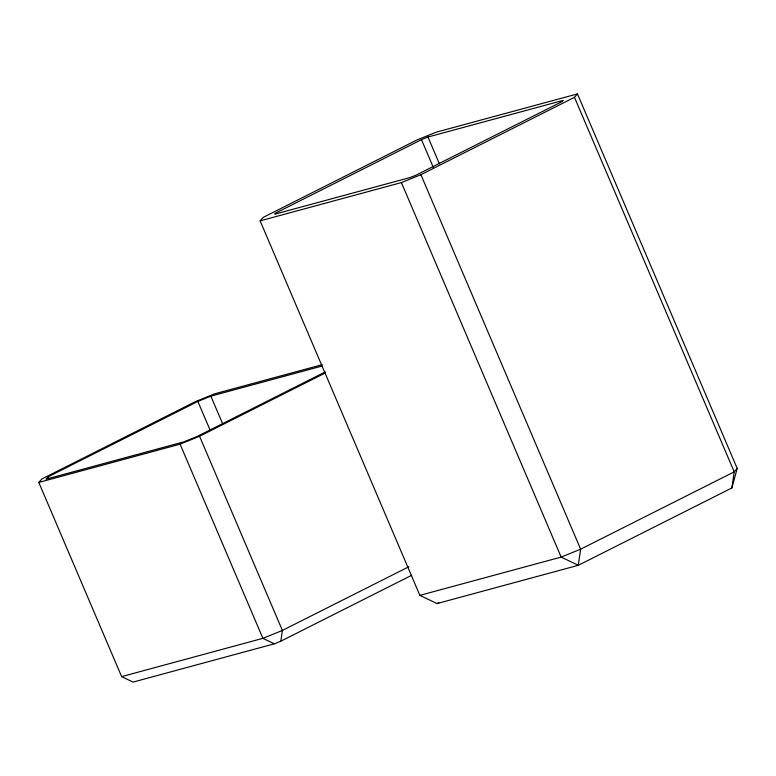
<?xml version="1.0" encoding="UTF-8"?>
<svg xmlns="http://www.w3.org/2000/svg" width="776" height="776" viewBox="0 0 776 776"><rect width="100%" height="100%" fill="white"/><g stroke="black" fill="none" stroke-linecap="round" stroke-linejoin="round"><path stroke-width="1.16" d="M731.875 487.949L734.212 471.847L574.473 97.339L577.46 93.915L737.2 468.423L731.875 487.949L578.295 565.306L437.014 603.573L419.865 595.367L260.125 220.859L263.113 217.435L416.693 140.078L436.19 132.182L577.46 93.915M322.273 364.662L214.855 393.762L195.368 401.658L41.788 479.015L38.8 482.43L121.619 676.614L133.055 682.085L274.335 643.818L280.825 641.189L282.386 630.442L199.568 436.267L325.028 373.081M321.933 366.068L210.849 396.158L197.861 401.425L48.025 476.891L46.026 479.17L184.009 441.806L196.997 436.539L325.28 371.927M737.2 468.423L734.212 471.847L580.632 549.195L561.145 557.09L419.865 595.367M421.475 139.651L274.966 213.439L274.762 214.186L409.99 177.559L415.693 175.318L562.202 101.53L563.192 100.385L427.974 137.022L421.475 139.651L433.367 167.529M260.125 220.859L401.405 182.583L420.893 174.687L574.473 97.339M408.933 566.713L282.386 630.442L262.899 638.338L121.619 676.614M280.825 641.189L411.687 575.278M437.014 603.573L439.177 602.486M38.8 482.43L180.081 444.163L199.568 436.267M274.335 643.818L262.899 638.338L180.081 444.163M427.974 137.022L439.391 163.784M420.893 174.687L580.632 549.195L578.295 565.306L561.145 557.09L401.405 182.583M210.849 396.158L222.712 423.958M197.861 401.425L210.189 430.331M48.025 476.891L48.966 479.112"/></g></svg>
